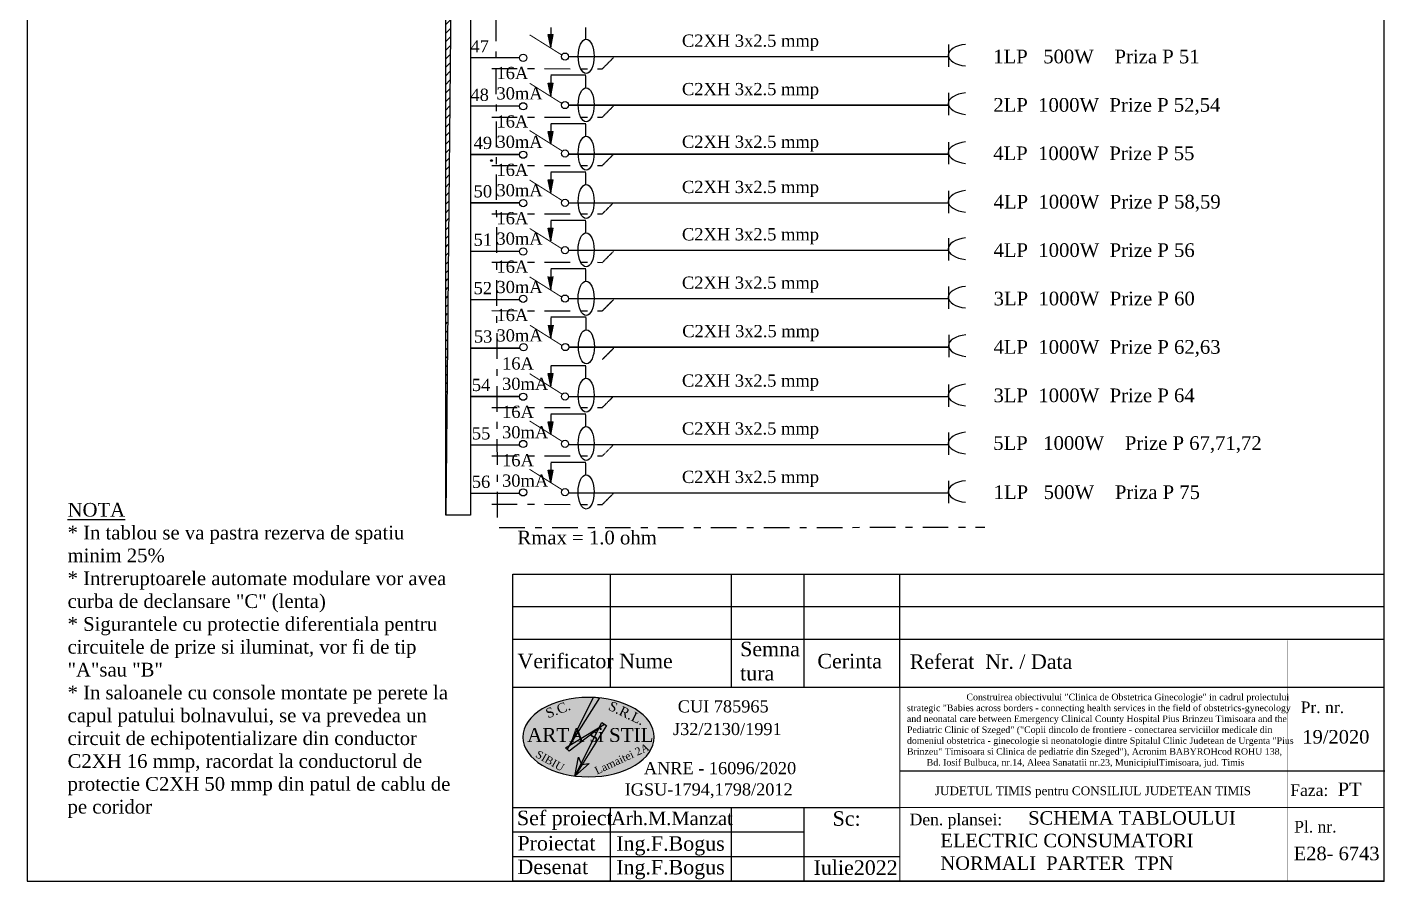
# Model space of a CAD drawing. Header units: inches. Extents: x -369701 to 85886, y 28217 to 66726.
# Drawn here: x -260689 to -246665, y 28219 to 37047 of the extents above; entities that cross this region are included whole.
import ezdxf

# ---------------------------------------------------------------- set-up
doc = ezdxf.new("R2010")
doc.units = ezdxf.units.IN
doc.header["$MEASUREMENT"] = 0
doc.linetypes.add('DOUBLE_DASHED', pattern=[1.093611, 0.529167, -0.211667, 0.141111, -0.211667])
doc.layers.add('Circuite', color=7, linetype='Continuous', lineweight=25)
doc.layers.add('ELECTRICAL', color=7, linetype='Continuous')
doc.layers.add('Texte', color=7, linetype='Continuous')
doc.styles.get("Standard").update_dxf_attribs({"font": 'arial.ttf'})

msp = doc.modelspace()

# ---------------------------------------------------------------- hatches: boundary and pattern name
at = {"layer": 'Circuite'}
h = msp.add_hatch(dxfattribs=at)
h.set_pattern_fill('ANSI31', color=256, scale=500, style=0)
h.set_pattern_definition([(45, (-1851129.81, -1142883.89), (-44.1941738, 44.1941738), [])])
h.paths.add_polyline_path([(-256110, 58602), (-256365, 58602), (-256365, 32006)])
at = {"layer": 'Circuite', "linetype": 'Continuous'}
h = msp.add_hatch(color=256, dxfattribs=at)
h.paths.add_polyline_path([(-255281, 36840), (-255281, 36970), (-255307, 36970)])
h.paths.add_polyline_path([(-255255, 36970), (-255281, 36970), (-255281, 36840)])
h = msp.add_hatch(color=256, dxfattribs=at)
h.paths.add_polyline_path([(-255281, 36840), (-255281, 36970), (-255307, 36970)])
h.paths.add_polyline_path([(-255255, 36970), (-255281, 36970), (-255281, 36840)])
h = msp.add_hatch(color=256, dxfattribs=at)
h.paths.add_polyline_path([(-255281, 36340), (-255281, 36470), (-255307, 36470)])
h.paths.add_polyline_path([(-255255, 36470), (-255281, 36470), (-255281, 36340)])
h = msp.add_hatch(color=256, dxfattribs=at)
h.paths.add_polyline_path([(-255281, 36340), (-255281, 36470), (-255307, 36470)])
h.paths.add_polyline_path([(-255255, 36470), (-255281, 36470), (-255281, 36340)])
h = msp.add_hatch(color=256, dxfattribs=at)
h.paths.add_polyline_path([(-255281, 35840), (-255281, 35970), (-255307, 35970)])
h.paths.add_polyline_path([(-255255, 35970), (-255281, 35970), (-255281, 35840)])
h = msp.add_hatch(color=256, dxfattribs=at)
h.paths.add_polyline_path([(-255281, 35840), (-255281, 35970), (-255307, 35970)])
h.paths.add_polyline_path([(-255255, 35970), (-255281, 35970), (-255281, 35840)])
h = msp.add_hatch(color=256, dxfattribs=at)
h.paths.add_polyline_path([(-255281, 35340), (-255281, 35470), (-255307, 35470)])
h.paths.add_polyline_path([(-255255, 35470), (-255281, 35470), (-255281, 35340)])
h = msp.add_hatch(color=256, dxfattribs=at)
h.paths.add_polyline_path([(-255281, 35340), (-255281, 35470), (-255307, 35470)])
h.paths.add_polyline_path([(-255255, 35470), (-255281, 35470), (-255281, 35340)])
h = msp.add_hatch(color=256, dxfattribs=at)
h.paths.add_polyline_path([(-255281, 34840), (-255281, 34970), (-255308, 34970)])
h.paths.add_polyline_path([(-255255, 34970), (-255281, 34970), (-255281, 34840)])
h = msp.add_hatch(color=256, dxfattribs=at)
h.paths.add_polyline_path([(-255281, 34840), (-255281, 34970), (-255307, 34970)])
h.paths.add_polyline_path([(-255255, 34970), (-255281, 34970), (-255281, 34840)])
h = msp.add_hatch(color=256, dxfattribs=at)
h.paths.add_polyline_path([(-255281, 34340), (-255281, 34470), (-255307, 34470)])
h.paths.add_polyline_path([(-255255, 34470), (-255281, 34470), (-255281, 34340)])
h = msp.add_hatch(color=256, dxfattribs=at)
h.paths.add_polyline_path([(-255278, 33840), (-255278, 33970), (-255304, 33970)])
h.paths.add_polyline_path([(-255252, 33970), (-255278, 33970), (-255278, 33840)])
h = msp.add_hatch(color=256, dxfattribs=at)
h.paths.add_polyline_path([(-255281, 33340), (-255281, 33470), (-255307, 33470)])
h.paths.add_polyline_path([(-255255, 33470), (-255281, 33470), (-255281, 33340)])
h = msp.add_hatch(color=256, dxfattribs=at)
h.paths.add_polyline_path([(-255281, 32840), (-255281, 32970), (-255307, 32970)])
h.paths.add_polyline_path([(-255255, 32970), (-255281, 32970), (-255281, 32840)])
h = msp.add_hatch(color=256, dxfattribs=at)
h.paths.add_polyline_path([(-255281, 32340), (-255281, 32470), (-255308, 32470)])
h.paths.add_polyline_path([(-255255, 32470), (-255281, 32470), (-255281, 32340)])
at = {"layer": 'ELECTRICAL', "linetype": 'Continuous'}
h = msp.add_hatch(color=256, dxfattribs=at)
h.paths.add_polyline_path([(-255884, 35669, 0.380546), (-255892, 35678), (-255892, 35660, 0.380546)])
h.paths.add_polyline_path([(-255892, 35678, 0.448702), (-255903, 35669, 0.448702), (-255892, 35660)])
at = {"layer": 'ELECTRICAL', "linetype": 'Continuous', "true_color": 0x7fd2f5}
h = msp.add_hatch(color=141, dxfattribs=at)
edge = h.paths.add_edge_path()
edge.add_ellipse((-254889, 29714), major_axis=(-678, 0), ratio=0.605763, start_angle=0, end_angle=360, ccw=False)
h.paths.add_polyline_path([(-254864, 29408), (-254293, 29674), (-254241, 29562), (-254812, 29296)], flags=9)
h.paths.add_polyline_path([(-255413, 29610), (-255118, 29441), (-255178, 29335), (-255473, 29504)], flags=24)
h.paths.add_polyline_path([(-254663, 30125), (-254291, 29948), (-254357, 29810), (-254729, 29987)], flags=25)
h.paths.add_polyline_path([(-255377, 30015), (-255111, 30115), (-255057, 29973), (-255323, 29872)], flags=25)
h.paths.add_polyline_path([(-255566, 29844), (-254225, 29844), (-254225, 29621), (-255566, 29621)], flags=25)
at = {"layer": 'ELECTRICAL', "linetype": 'Continuous'}
h = msp.add_hatch(color=1, dxfattribs=at)
h.paths.add_polyline_path([(-254772, 30119), (-254839, 30125), (-255089, 29628), (-255080, 29633)])
h.paths.add_polyline_path([(-255089, 29628), (-255128, 29604), (-255110, 29586)])
h.paths.add_polyline_path([(-255080, 29633), (-255089, 29628), (-255110, 29586)], flags=17)
h.paths.add_polyline_path([(-254782, 29803), (-254775, 29816), (-255080, 29633), (-255110, 29586), (-255091, 29567)])
h.paths.add_polyline_path([(-254724, 29847), (-254775, 29816), (-254782, 29803)], flags=17)
h.paths.add_polyline_path([(-254724, 29847), (-254782, 29803), (-254966, 29440), (-254963, 29431), (-254956, 29432), (-254703, 29835), (-254751, 29865), (-254775, 29816)])
h.paths.add_polyline_path([(-254883, 29442), (-254956, 29432), (-255033, 29309)])
h.paths.add_polyline_path([(-254956, 29432), (-254963, 29431), (-254966, 29440), (-255033, 29309)])
h.paths.add_polyline_path([(-254966, 29440), (-254995, 29507), (-255033, 29309)])

# ---------------------------------------------------------------- linework, layer by layer
at = {"layer": 'Circuite', "linetype": 'DOUBLE_DASHED', "ltscale": 500}
msp.add_line((-255913, 59586), (-255833, 31877), dxfattribs=at)
at = {"layer": 'Circuite', "linetype": 'Continuous'}
for p, q in [((-255281, 37045), (-255281, 36839)), ((-254917, 36923), (-254917, 37044)), ((-255307, 36970), (-255255, 36970)), ((-255281, 36840), (-255307, 36970)), ((-255307, 36970), (-255255, 36970)), ((-255281, 36840), (-255255, 36970)), ((-255281, 36840), (-255255, 36970)), ((-255307, 36470), (-255255, 36470)), ((-255281, 36340), (-255307, 36470)), ((-255307, 36470), (-255255, 36470)), ((-254917, 36550), (-255281, 36550)), ((-255281, 36545), (-255281, 36339)), ((-255281, 36340), (-255255, 36470)), ((-255281, 36340), (-255255, 36470)), ((-254917, 36423), (-254917, 36544)), ((-254917, 36050), (-255281, 36050)), ((-255281, 36045), (-255281, 35839)), ((-254917, 35923), (-254917, 36044)), ((-255307, 35970), (-255255, 35970)), ((-255281, 35840), (-255307, 35970)), ((-255307, 35970), (-255255, 35970)), ((-255281, 35840), (-255255, 35970)), ((-255281, 35840), (-255255, 35970)), ((-254917, 35550), (-255281, 35550)), ((-255281, 35545), (-255281, 35339)), ((-254917, 35423), (-254917, 35544)), ((-255307, 35470), (-255255, 35470)), ((-255281, 35340), (-255307, 35470)), ((-255307, 35470), (-255255, 35470)), ((-255281, 35340), (-255255, 35470)), ((-255281, 35340), (-255255, 35470)), ((-255281, 34840), (-255308, 34970)), ((-255308, 34970), (-255255, 34970)), ((-255307, 34970), (-255255, 34970)), ((-254917, 35050), (-255281, 35050)), ((-255281, 35045), (-255281, 34839)), ((-255281, 34840), (-255255, 34970)), ((-255281, 34840), (-255255, 34970)), ((-254917, 34923), (-254917, 35044)), ((-254917, 34550), (-255281, 34550)), ((-255281, 34545), (-255281, 34339)), ((-254917, 34423), (-254917, 34544)), ((-255281, 34340), (-255307, 34470)), ((-255281, 34340), (-255255, 34470)), ((-255278, 33840), (-255304, 33970)), ((-254914, 34050), (-255278, 34050)), ((-255278, 34045), (-255278, 33839)), ((-255278, 33840), (-255252, 33970)), ((-254914, 33923), (-254914, 34044)), ((-254917, 33550), (-255281, 33550)), ((-255281, 33545), (-255281, 33339)), ((-254917, 33423), (-254917, 33544)), ((-255281, 33340), (-255307, 33470)), ((-255307, 33470), (-255255, 33470)), ((-255281, 33340), (-255255, 33470)), ((-255281, 32840), (-255307, 32970)), ((-255307, 32970), (-255255, 32970)), ((-254917, 33050), (-255281, 33050)), ((-255281, 33045), (-255281, 32839)), ((-255281, 32840), (-255255, 32970)), ((-254917, 32923), (-254917, 33044)), ((-254917, 32550), (-255281, 32550)), ((-255281, 32545), (-255281, 32339)), ((-254917, 32423), (-254917, 32544)), ((-255281, 32340), (-255308, 32470)), ((-255308, 32470), (-255255, 32470)), ((-255281, 32340), (-255255, 32470))]:
    msp.add_line(p, q, dxfattribs=at)
at = {"layer": 'Circuite', "linetype": 'Continuous', "ltscale": 2}
msp.add_line((-251667, 29364), (-246665, 29364), dxfattribs=at)
at = {"layer": 'Circuite', "linetype": 'Continuous'}
msp.add_lwpolyline([(-246673, 28227), (-246673, 59855), (-260688, 59865), (-260689, 28227)], close=True, dxfattribs=at)
at = {"layer": 'Circuite'}
msp.add_lwpolyline([(-256365, 58602), (-256110, 58602), (-256110, 32006), (-256365, 32006)], close=True, dxfattribs=at)
at = {"layer": 'Circuite', "linetype": 'Continuous'}
for centre in [(-254914, 36746), (-254914, 36746), (-254914, 36246), (-254914, 35746), (-254914, 35246), (-254915, 34746), (-254915, 34246), (-254912, 33746), (-254914, 33246), (-254914, 32746), (-254915, 32246)]:
    msp.add_ellipse(centre, major_axis=(0, 176), ratio=0.466655, dxfattribs=at)
at = {"layer": 'ELECTRICAL', "linetype": 'Continuous'}
for p, q in [((-256110, 58602), (-256365, 32006)), ((-254839, 30125), (-255110, 29586)), ((-255110, 29586), (-254772, 30119)), ((-254839, 30125), (-254772, 30119)), ((-255128, 29604), (-254724, 29847)), ((-254724, 29847), (-255091, 29567)), ((-255033, 29309), (-254751, 29865)), ((-254703, 29835), (-255033, 29309)), ((-254751, 29865), (-254703, 29835)), ((-255091, 29567), (-255128, 29604)), ((-255033, 29309), (-254995, 29507)), ((-254995, 29507), (-254963, 29431)), ((-254883, 29442), (-255033, 29309)), ((-254963, 29431), (-254883, 29442))]:
    msp.add_line(p, q, dxfattribs=at)
at = {"layer": 'ELECTRICAL', "color": 7, "linetype": 'Continuous'}
for p, q in [((-251172, 36868), (-251172, 36637)), ((-251172, 36368), (-251172, 36137)), ((-251172, 35861), (-251172, 35631)), ((-251172, 35357), (-251172, 35126)), ((-251173, 34868), (-251173, 34637)), ((-251173, 34368), (-251173, 34137)), ((-251170, 33868), (-251170, 33637)), ((-251173, 33357), (-251173, 33126)), ((-251172, 32861), (-251172, 32631)), ((-251173, 32361), (-251173, 32131))]:
    msp.add_line(p, q, dxfattribs=at)
at = {"layer": 'ELECTRICAL', "linetype": 'DOUBLE_DASHED', "ltscale": 500}
for p, q in [((-255890, 36619), (-254747, 36618)), ((-255890, 36119), (-254747, 36118)), ((-255890, 35619), (-254747, 35618)), ((-255890, 35119), (-254747, 35118)), ((-255890, 34619), (-254747, 34618)), ((-255890, 34119), (-254747, 34118)), ((-255890, 33119), (-254747, 33118)), ((-255890, 32619), (-254747, 32618)), ((-255890, 32119), (-254747, 32118)), ((-255813, 31880), (-250797, 31881))]:
    msp.add_line(p, q, dxfattribs=at)
at = {"layer": 'ELECTRICAL', "linetype": 'DOUBLE_DASHED'}
for p, q in [((-254747, 36618), (-254633, 36732)), ((-254747, 36118), (-254633, 36232)), ((-254747, 35618), (-254633, 35732)), ((-254747, 35118), (-254633, 35232)), ((-254747, 34618), (-254633, 34732)), ((-254747, 34119), (-254633, 34232)), ((-254747, 34118), (-254633, 34232)), ((-254744, 33619), (-254630, 33732)), ((-254744, 33618), (-254630, 33732)), ((-254747, 33118), (-254634, 33232)), ((-254747, 32618), (-254633, 32732)), ((-254747, 32118), (-254633, 32232))]:
    msp.add_line(p, q, dxfattribs=at)
at = {"layer": 'ELECTRICAL', "linetype": 'Continuous', "flags": 128}
for points, const_width in [([(-255162, 36757), (-255498, 36968)], 10.1), ([(-255162, 36757), (-255498, 36968)], 10.1), ([(-255162, 36757), (-255498, 36968)], 10.1), ([(-255095, 36742), (-251172, 36742)], 15.2), ([(-256110, 36732), (-255602, 36732)], 15.2), ([(-255162, 36257), (-255498, 36468)], 10.1), ([(-255162, 36257), (-255498, 36468)], 10.1), ([(-255162, 36257), (-255498, 36468)], 10.1), ([(-256110, 36232), (-255602, 36232)], 15.2), ([(-255095, 36242), (-251172, 36242)], 15.2), ([(-255163, 35769), (-255499, 35980)], 10.1), ([(-256110, 35732), (-255602, 35732)], 15.2), ([(-255096, 35735), (-251172, 35735)], 15.2), ([(-255163, 35257), (-255498, 35468)], 10.1), ([(-255163, 35257), (-255498, 35468)], 10.1), ([(-255163, 35257), (-255498, 35468)], 10.1), ([(-256110, 35232), (-255602, 35232)], 15.2), ([(-255095, 35230), (-251172, 35230)], 15.2), ([(-255163, 34757), (-255498, 34968)], 10.1), ([(-255163, 34757), (-255498, 34968)], 10.1), ([(-255163, 34757), (-255498, 34968)], 10.1), ([(-256110, 34732), (-255602, 34732)], 15.2), ([(-255095, 34742), (-251173, 34742)], 15.2), ([(-255163, 34257), (-255498, 34468)], 10.1), ([(-255163, 34257), (-255498, 34468)], 10.1), ([(-255163, 34257), (-255498, 34468)], 10.1), ([(-256110, 34232), (-255602, 34232)], 15.2), ([(-255095, 34242), (-251173, 34242)], 15.2), ([(-255160, 33757), (-255495, 33968)], 10.1), ([(-255160, 33757), (-255495, 33968)], 10.1), ([(-255160, 33757), (-255495, 33968)], 10.1), ([(-256107, 33732), (-255599, 33732)], 15.2), ([(-255092, 33742), (-251170, 33742)], 15.2), ([(-255163, 33257), (-255498, 33468)], 10.1), ([(-255163, 33257), (-255498, 33468)], 10.1), ([(-255163, 33257), (-255498, 33468)], 10.1), ([(-256110, 33232), (-255602, 33232)], 15.2), ([(-256110, 33232), (-255602, 33232)], 15.2), ([(-256110, 33232), (-255602, 33232)], 15.2), ([(-255095, 33230), (-251173, 33230)], 15.2), ([(-255163, 32769), (-255499, 32980)], 10.1), ([(-256110, 32732), (-255602, 32732)], 15.2), ([(-255096, 32735), (-251172, 32735)], 15.2), ([(-255163, 32269), (-255499, 32480)], 10.1), ([(-256111, 32232), (-255602, 32232)], 15.2), ([(-255097, 32235), (-251173, 32235)], 15.2)]:
    msp.add_lwpolyline(points, dxfattribs=dict(at, const_width=const_width))
at = {"layer": 'ELECTRICAL', "linetype": 'Continuous'}
for centre, radius in [((-255565, 36730), 37.2), ((-255133, 36743), 37.2), ((-255133, 36743), 37.2), ((-255565, 36230), 37.2), ((-255133, 36243), 37.2), ((-255133, 36243), 37.2), ((-255565, 35730), 37.2), ((-255133, 35743), 37.2), ((-255133, 35743), 37.2), ((-255893, 35669), 9.44), ((-255565, 35230), 37.2), ((-255133, 35232), 37.2), ((-255133, 35232), 37.2), ((-255133, 34743), 37.2), ((-255565, 34730), 37.2), ((-255565, 34242), 37.2), ((-255133, 34243), 37.2), ((-255562, 33742), 37.2), ((-255130, 33743), 37.2), ((-255565, 33230), 37.2), ((-255133, 33232), 37.2), ((-255565, 32742), 37.2), ((-255133, 32743), 37.2), ((-255565, 32242), 37.2), ((-255133, 32243), 37.2)]:
    msp.add_circle(centre, radius, dxfattribs=at)
at = {"layer": 'ELECTRICAL', "color": 7, "linetype": 'Continuous'}
for centre in [(-250938, 36758), (-250938, 36258), (-250938, 35751), (-250938, 35247), (-250939, 34758), (-250938, 34258), (-250936, 33758), (-250939, 33247), (-250938, 32751), (-250939, 32251)]:
    msp.add_ellipse(centre, major_axis=(-236, 0), ratio=0.487665, start_param=-1.324285, end_param=1.324285, dxfattribs=at)
at = {"layer": 'ELECTRICAL', "linetype": 'Continuous', "extrusion": (0, 0, -1)}
msp.add_ellipse((-254889, 29714), major_axis=(-678, 0), ratio=0.605763, dxfattribs=at)
at = {"layer": 'Texte', "linetype": 'Continuous'}
for p, q in [((-254662, 30562), (-254662, 31397)), ((-253412, 30562), (-253412, 31397)), ((-252662, 30562), (-252662, 31397)), ((-251673, 30562), (-251673, 31397)), ((-254662, 30227), (-254662, 31062)), ((-253412, 30227), (-253412, 31062)), ((-252662, 30227), (-252662, 31062)), ((-251673, 30227), (-251673, 31062)), ((-255673, 28988), (-251673, 28988)), ((-254662, 28227), (-254663, 28989)), ((-253412, 28227), (-253412, 28988)), ((-252662, 28219), (-252662, 28988)), ((-255673, 28734), (-252662, 28734)), ((-255673, 28481), (-251673, 28481))]:
    msp.add_line(p, q, dxfattribs=at)
at = {"layer": 'Texte', "linetype": 'Continuous', "flags": 128}
for points in [[(-255673, 30897), (-255673, 31397), (-246673, 31397)], [(-255673, 30897), (-255673, 31397), (-246673, 31397)], [(-255673, 30562), (-255673, 31062), (-246673, 31062)], [(-255673, 30562), (-255673, 31062), (-246673, 31062)], [(-255673, 30227), (-255673, 30727), (-246673, 30727)]]:
    msp.add_lwpolyline(points, dxfattribs=at)
at = {"layer": 'Texte', "linetype": 'Continuous'}
for points, const_width in [([(-247673, 28227), (-247673, 30715)], 5), ([(-251673, 28227), (-251673, 30227)], 10), ([(-255673, 28988), (-251673, 28988)], 10), ([(-251673, 28988), (-246673, 28988)], 10)]:
    msp.add_lwpolyline(points, dxfattribs=dict(at, const_width=const_width))
at = {"layer": 'Texte', "linetype": 'Continuous', "const_width": 15}
msp.add_lwpolyline([(-246673, 28227), (-255673, 28227), (-255673, 30227), (-246673, 30227)], close=True, dxfattribs=at)

# ---------------------------------------------------------------- texts
at = {"layer": 'Circuite', "linetype": 'Continuous', "char_height": 126.25, "width": 407.03, "attachment_point": 1}
for insert in [(-255841, 36637), (-255841, 36137), (-255841, 35637), (-255841, 35137), (-255841, 34637), (-255841, 34137), (-255783, 33637), (-255783, 33137), (-255783, 32637)]:
    msp.add_mtext('{\\fTimes New Roman|b0|i0|c0|p18;16A\\P30mA}', dxfattribs=dict(at, insert=insert))
at = {"layer": 'ELECTRICAL', "linetype": 'Continuous', "char_height": 126.38, "width": 407.44, "attachment_point": 1}
for s, insert in [('\\pxt1;{\\fTimes New Roman|b0|i0|c0|p18;47}', (-256110, 36912)), ('\\pxt1;{\\fTimes New Roman|b0|i0|c0|p18;48}', (-256110, 36412)), ('{\\fTimes New Roman|b0|i0|c0|p18;49}', (-256077, 35915)), ('{\\fTimes New Roman|b0|i0|c0|p18;50}', (-256077, 35415)), ('{\\fTimes New Roman|b0|i0|c0|p18;51}', (-256077, 34915)), ('{\\fTimes New Roman|b0|i0|c0|p18;52}', (-256077, 34415)), ('{\\fTimes New Roman|b0|i0|c0|p18;53}', (-256074, 33915)), ('\\pxt1;{\\fTimes New Roman|b0|i0|c0|p18;54}', (-256095, 33415)), ('\\pxt1;{\\fTimes New Roman|b0|i0|c0|p18;55}', (-256095, 32915)), ('\\pxt1;{\\fTimes New Roman|b0|i0|c0|p18;56}', (-256096, 32415))]:
    msp.add_mtext(s, dxfattribs=dict(at, insert=insert))
at = {"layer": 'ELECTRICAL', "linetype": 'DOUBLE_DASHED', "attachment_point": 1}
for s, insert, char_height, width in [('{\\fTimes New Roman|b0|i0|c0|p18;C2XH 3x2.5 mmp}', (-253925, 36971), 126.38, 2813.98), ('{\\fTimes New Roman|b0|i0|c0|p18;1LP   500W    Priza P 51}', (-250710, 36815), 141.54, 8555.18), ('{\\fTimes New Roman|b0|i0|c0|p18;C2XH 3x2.5 mmp}', (-253925, 36471), 126.38, 2813.98), ('{\\fTimes New Roman|b0|i0|c0|p18;2LP  1000W  Prize P 52,54}', (-250709, 36315), 141.54, 8555.18), ('{\\fTimes New Roman|b0|i0|c0|p18;C2XH 3x2.5 mmp}', (-253925, 35927), 126.38, 2813.98), ('{\\fTimes New Roman|b0|i0|c0|p18;4LP  1000W  Prize P 55}', (-250710, 35815), 141.54, 8555.18), ('{\\fTimes New Roman|b0|i0|c0|p18;C2XH 3x2.5 mmp}', (-253925, 35460), 126.38, 2813.98), ('{\\fTimes New Roman|b0|i0|c0|p18;4LP  1000W  Prize P 58,59}', (-250706, 35315), 141.54, 8555.18), ('{\\fTimes New Roman|b0|i0|c0|p18;C2XH 3x2.5 mmp}', (-253925, 34971), 126.38, 2813.98), ('{\\fTimes New Roman|b0|i0|c0|p18;4LP  1000W  Prize P 56}', (-250707, 34815), 141.54, 8555.18), ('{\\fTimes New Roman|b0|i0|c0|p18;C2XH 3x2.5 mmp}', (-253925, 34471), 126.38, 2813.98), ('{\\fTimes New Roman|b0|i0|c0|p18;3LP  1000W  Prize P 60}', (-250706, 34315), 141.54, 8555.18), ('{\\fTimes New Roman|b0|i0|c0|p18;C2XH 3x2.5 mmp}', (-253922, 33971), 126.38, 2813.98), ('{\\fTimes New Roman|b0|i0|c0|p18;4LP  1000W  Prize P 62,63}', (-250707, 33815), 141.54, 8555.18), ('{\\fTimes New Roman|b0|i0|c0|p18;C2XH 3x2.5 mmp}', (-253925, 33460), 126.38, 2813.98), ('{\\fTimes New Roman|b0|i0|c0|p18;3LP  1000W  Prize P 64}', (-250707, 33315), 141.54, 8555.18), ('{\\fTimes New Roman|b0|i0|c0|p18;C2XH 3x2.5 mmp}', (-253925, 32965), 126.38, 2813.98), ('{\\fTimes New Roman|b0|i0|c0|p18;5LP   1000W    Prize P 67,71,72}', (-250710, 32822), 141.54, 8555.18), ('{\\fTimes New Roman|b0|i0|c0|p18;C2XH 3x2.5 mmp}', (-253925, 32465), 126.38, 2813.98), ('{\\fTimes New Roman|b0|i0|c0|p18;1LP   500W    Priza P 75}', (-250706, 32315), 141.54, 8555.18), ('{\\fTimes New Roman|b0|i0|c0|p18;\\LNOTA\\P\\l* In tablou se va pastra rezerva de spatiu minim 25%\\P* Intreruptoarele automate modulare vor avea curba de declansare "C" (lenta)\\P* Sigurantele cu protectie diferentiala pentru circuitele de prize si iluminat, vor fi de tip "A"sau "B"\\P* In saloanele cu console montate pe perete la capul patului bolnavului, se va prevedea un circuit de echipotentializare din conductor C2XH 16 mmp, racordat la conductorul de protectie C2XH 50 mmp din patul de cablu de pe coridor}', (-260271, 32133), 141.541, 3974.27), ('{\\fTimes New Roman|b0|i0|c0|p18;Rmax = 1.0 ohm}', (-255624, 31846), 141.54, 8555.18)]:
    msp.add_mtext(s, dxfattribs=dict(at, insert=insert, char_height=char_height, width=width))
at = {"layer": 'Texte', "linetype": 'Continuous', "attachment_point": 1}
for s, insert, char_height, width in [('\\fTimes New Roman|b0|i0|c0|p18;Verificator', (-255624, 30575), 150, 957.75), ('\\fTimes New Roman|b0|i0|c0|p18;Nume', (-254574, 30575), 150, 957.8), ('\\fTimes New Roman|b0|i0|c0|p18;Semna\\Ptura', (-253324, 30699), 150, 957.8), ('\\fTimes New Roman|b0|i0|c0|p18;Cerinta ', (-252526, 30574), 150, 713.5), ('{\\fTimes New Roman|b0|i0|c0|p18;19/2020}', (-247517, 29787), 140, 1414.36), ('{\\fTimes New Roman|b0|i0|c0|p18;Faza:}', (-247641, 29226), 120, 1414.36), ('{\\fTimes New Roman|b0|i0|c0|p18;  PT }', (-247257, 29245), 140, 1414.36), ('{\\fTimes New Roman|b0|i0|c0|p18;Sef proiect}', (-255629, 28954), 150, 1016.64), ('{\\fTimes New Roman|b0|i0|c0|p18;Arh.M.Manzat}', (-254657, 28945), 140, 1423.27), ('{\\fTimes New Roman|b0|i0|c0|p18;  Sc:}', (-252482, 28948), 150, 713.5), ('{\\fTimes New Roman|b0|i0|c0|p18;                \\H0.93333x;SCHEMA TABLOULUI ELECTRIC CONSUMATORI NORMALI  PARTER  TPN}', (-251255, 28949), 150, 3496), ('{\\fTimes New Roman|b0|i0|c0|p18;Proiectat}', (-255624, 28693), 150, 957.75), ('{\\fTimes New Roman|b0|i0|c0|p18;Ing.F.Bogus}', (-254604, 28690), 150, 957.75), ('{\\fTimes New Roman|b0|i0|c0|p18; E28- 6743}', (-247659, 28582), 140, 1414.36), ('{\\fTimes New Roman|b0|i0|c0|p18;Desenat}', (-255624, 28449), 150, 957.75), ('{\\fTimes New Roman|b0|i0|c0|p18;Ing.F.Bogus}', (-254604, 28445), 150, 957.75), ('{\\fTimes New Roman|b0|i0|c0|p18;Iulie2022}', (-252565, 28441), 150, 1534.79)]:
    msp.add_mtext(s, dxfattribs=dict(at, insert=insert, char_height=char_height, width=width))
at = {"layer": 'Texte', "attachment_point": 1}
for s, insert, char_height, width in [('\\fTimes New Roman|b0|i0|c0|p18;Referat  Nr. / Data', (-251572, 30569), 150, 2000.85), ('{\\fTimes New Roman|b0|i0|c0|p18;                        \\H1.38x;      \\H0.97826x;Construirea obiectivului "Clinica de Obstetrica Ginecologie" in cadrul proiectului\\Pstrategic "Babies across borders - connecting health services in the field of obstetrics-gynecology and neonatal care between Emergency Clinical County Hospital Pius Brinzeu Timisoara and the Pediatric Clinic of Szeged" ("Copii dincolo de frontiere - conectarea serviciilor medicale din domeniul obstetrica - ginecologie si neonatologie dintre Spitalul Clinic Judetean de Urgenta "Pius Brinzeu" Timisoara si Clinica de pediatrie din Szeged"), Acronim BABYROHcod ROHU 138, \\P        Bd. Iosif Bulbuca, nr.14, Aleea Sanatatii nr.23, MunicipiulTimisoara, jud. Timis}', (-251601, 30162), 50, 3987.91), ('{\\fTimes New Roman|b0|i0|c0|p18;        CUI 785965 \\H1.1x; }', (-254346, 30094), 125, 4218.94), ('{\\fTimes New Roman|b0|i0|c0|p18;Pr. nr.}', (-247534, 30082), 120, 1688.6), ('{\\fTimes New Roman|b0|i0|c0|p18;ARTA si STIL }', (-255524, 29808), 144, 3081.12), ('\\pxt9;{\\fTimes New Roman|b0|i0|c0|p18;J32/2130/1991}', (-254017, 29860), 125, 4218.94), ('\\pxt12;{\\fTimes New Roman|b0|i0|c0|p18;ANRE - 16096/2020}', (-254318, 29456), 125, 4218.94), ('{\\fTimes New Roman|b0|i0|c0|p18;IGSU-1794,1798/2012}', (-254517, 29236), 125, 4218.94), ('{\\fTimes New Roman|b0|i0|c0|p18;JUDETUL TIMIS pentru CONSILIUL JUDETEAN TIMIS}', (-251313, 29204), 90, 3509.52), ('{\\fTimes New Roman|b0|i0|c0|p18;Den. plansei:   }', (-251573, 28923), 120, 1562.27), ('{\\fTimes New Roman|b0|i0|c0|p18;Pl. nr.}', (-247601, 28848), 120, 937.77)]:
    msp.add_mtext(s, dxfattribs=dict(at, insert=insert, char_height=char_height, width=width))
at = {"layer": 'Texte', "width": 3081.12, "attachment_point": 1}
for s, insert, char_height, rotation in [('{\\fTimes New Roman|b0|i0|c0|p18;S.C.}', (-255345, 30000), 100, 20.7146), ('{\\fTimes New Roman|b0|i0|c0|p18;S.R.L.}', (-254652, 30091), 100, 334.5926), ('{\\fTimes New Roman|b0|i0|c0|p18;Lamaitei 2A}', (-254837, 29398), 80, 25.0215), ('{\\fTimes New Roman|b0|i0|c0|p18;SIBIU}', (-255405, 29582), 80, 330.2913)]:
    msp.add_mtext(s, dxfattribs=dict(at, insert=insert, char_height=char_height, rotation=rotation))

doc.saveas('drawing.dxf')
